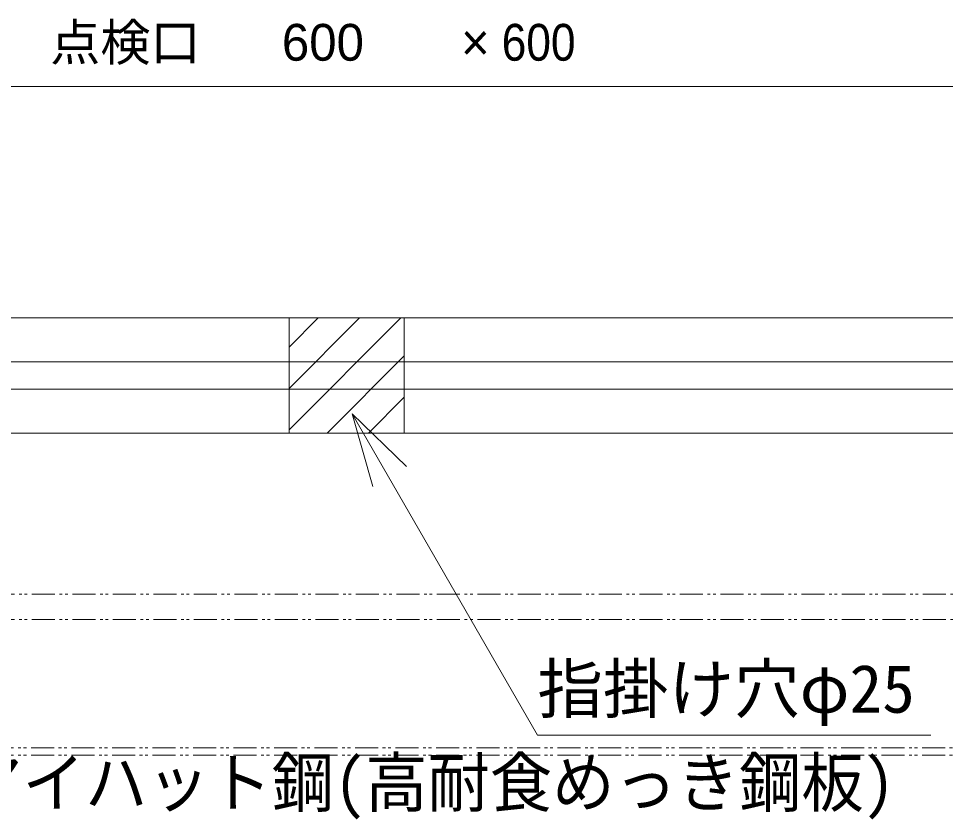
# Model space of a CAD drawing. Units: millimetres, scale not verified. Extents: x -829 to 829, y -160 to 161.
# Drawn here: x -696.29 to -656.01, y -132.24 to -97.44 of the extents above; entities that cross this region are included whole.
import ezdxf
from ezdxf.enums import TextEntityAlignment as Align

# ---------------------------------------------------------------- set-up
doc = ezdxf.new("R2010")
doc.units = ezdxf.units.MM
doc.header["$LTSCALE"] = 2
doc.linetypes.add('DASHED1', pattern=[1.8, 1.2, -0.6])
doc.linetypes.add('DOUBLE_CHAIN1', pattern=[8.8, 5, -1, 0.6, -0.6, 0.6, -1])
for name, color, linetype, lineweight in [('0-0_一般', 4, 'Continuous', 9), ('0-1_根太', 4, 'Continuous', 9), ('0-2_デッキ', 4, 'Continuous', 9), ('0-4_寸法', 7, 'Continuous', 9), ('0-7_文字', 4, 'Continuous', 9)]:
    doc.layers.add(name, color=color, linetype=linetype, lineweight=lineweight)
doc.styles.add('Osaka', font='')
doc.styles.add('ＭＳ ゴシック', font='')
doc.styles.get('Osaka').set_extended_font_data('Osaka')
doc.styles.get('ＭＳ ゴシック').set_extended_font_data('MS Gothic')

# ---------------------------------------------------------------- blocks, each defined once
blk = doc.blocks.new('グループ-153-1')
at = {"layer": '0-1_根太', "color": 7, "linetype": 'DOUBLE_CHAIN1'}
for p, q in [((-6232.98, -1060.49), (-4832.98, -1060.49)), ((-4832.98, -1116.29), (-6232.98, -1116.29)), ((-4832.98, -1116.29), (-6232.98, -1116.29)), ((-4832.98, -1119.49), (-6232.98, -1119.49))]:
    blk.add_line(p, q, dxfattribs=at)
blk.add_lwpolyline([(-6232.98, -1049.49), (-4832.98, -1049.49), (-4832.98, -1119.49)], dxfattribs=at)
blk = doc.blocks.new('グループ-235-1')
at = {"layer": '0-2_デッキ'}
for p, q in [((-6127.98, -948.49), (-4937.98, -948.49)), ((-6127.98, -960.49), (-4937.98, -960.49))]:
    blk.add_line(p, q, dxfattribs=at)
at = {"layer": '0-2_デッキ', "color": 1}
blk.add_line((-6127.98, -979.49), (-4937.98, -979.49), dxfattribs=at)
blk.add_lwpolyline([(-6127.98, -929.49), (-4937.98, -929.49), (-4937.98, -979.49)], dxfattribs=at)

msp = doc.modelspace()

# ---------------------------------------------------------------- linework, layer by layer
at = {"layer": '0-0_一般', "color": 7}
for p, q in [((-684.526, -111.713), (-683.262, -110.449)), ((-684.526, -113.509), (-681.466, -110.449)), ((-684.526, -115.305), (-679.67, -110.449)), ((-682.874, -115.449), (-679.526, -112.101)), ((-681.078, -115.449), (-679.526, -113.897)), ((-673.742, -128.569), (-656.647, -128.569))]:
    msp.add_line(p, q, dxfattribs=at)
at = {"layer": '0-0_一般', "color": 7, "linetype": 'DASHED1'}
msp.add_lwpolyline([(-684.526, -110.449), (-679.526, -110.449), (-679.526, -115.449), (-684.526, -115.449)], close=True, dxfattribs=at)
at = {"layer": '0-0_一般', "color": 7}
msp.add_lwpolyline([(-684.526, -110.449), (-679.526, -110.449), (-679.526, -115.449), (-684.526, -115.449)], close=True, dxfattribs=at)
at = {"layer": '0-4_寸法'}
msp.add_line((-741.525, -100.392), (-622.526, -100.392), dxfattribs=at)
at = {"layer": '0-7_文字', "color": 7}
msp.add_line((-673.742, -128.569), (-681.796, -114.619), dxfattribs=at)
msp.add_lwpolyline([(-680.89, -117.778), (-681.796, -114.619), (-679.432, -116.902)], dxfattribs=at)

# ---------------------------------------------------------------- block references
at = {"layer": '0-1_根太', "xscale": 0.1, "yscale": 0.1}
msp.add_blockref('グループ-153-1', (-128.728, -17.5), dxfattribs=at)
at = {"layer": '0-2_デッキ', "xscale": 0.1, "yscale": 0.1}
msp.add_blockref('グループ-235-1', (-128.728, -17.5), dxfattribs=at)

# ---------------------------------------------------------------- texts
at = {"layer": '0-4_寸法', "style": 'Osaka'}
for s, p in [('点検口', (-694.915, -99.75)), (' 600', (-685.438, -99.75)), ('×', (-677.061, -99.75))]:
    msp.add_text(s, height=1.598, dxfattribs=at).set_placement(p, align=Align.BOTTOM_LEFT)
at = {"layer": '0-4_寸法', "style": 'Osaka', "width": 0.9}
msp.add_text('600', height=1.598, dxfattribs=at).set_placement((-675.291, -99.75), align=Align.BOTTOM_LEFT)
at = {"layer": '0-7_文字', "style": 'ＭＳ ゴシック'}
msp.add_text('指掛け穴φ25', height=2.09, dxfattribs=at).set_placement((-673.743, -128.228), align=Align.BOTTOM_LEFT)
at = {"layer": '0-7_文字', "color": 7, "style": 'ＭＳ ゴシック', "width": 0.95}
msp.add_text('下地材：アイハット鋼(高耐食めっき鋼板)', height=2.09, dxfattribs=at).set_placement((-709.656, -132.307), align=Align.BOTTOM_LEFT)

doc.saveas('drawing.dxf')
